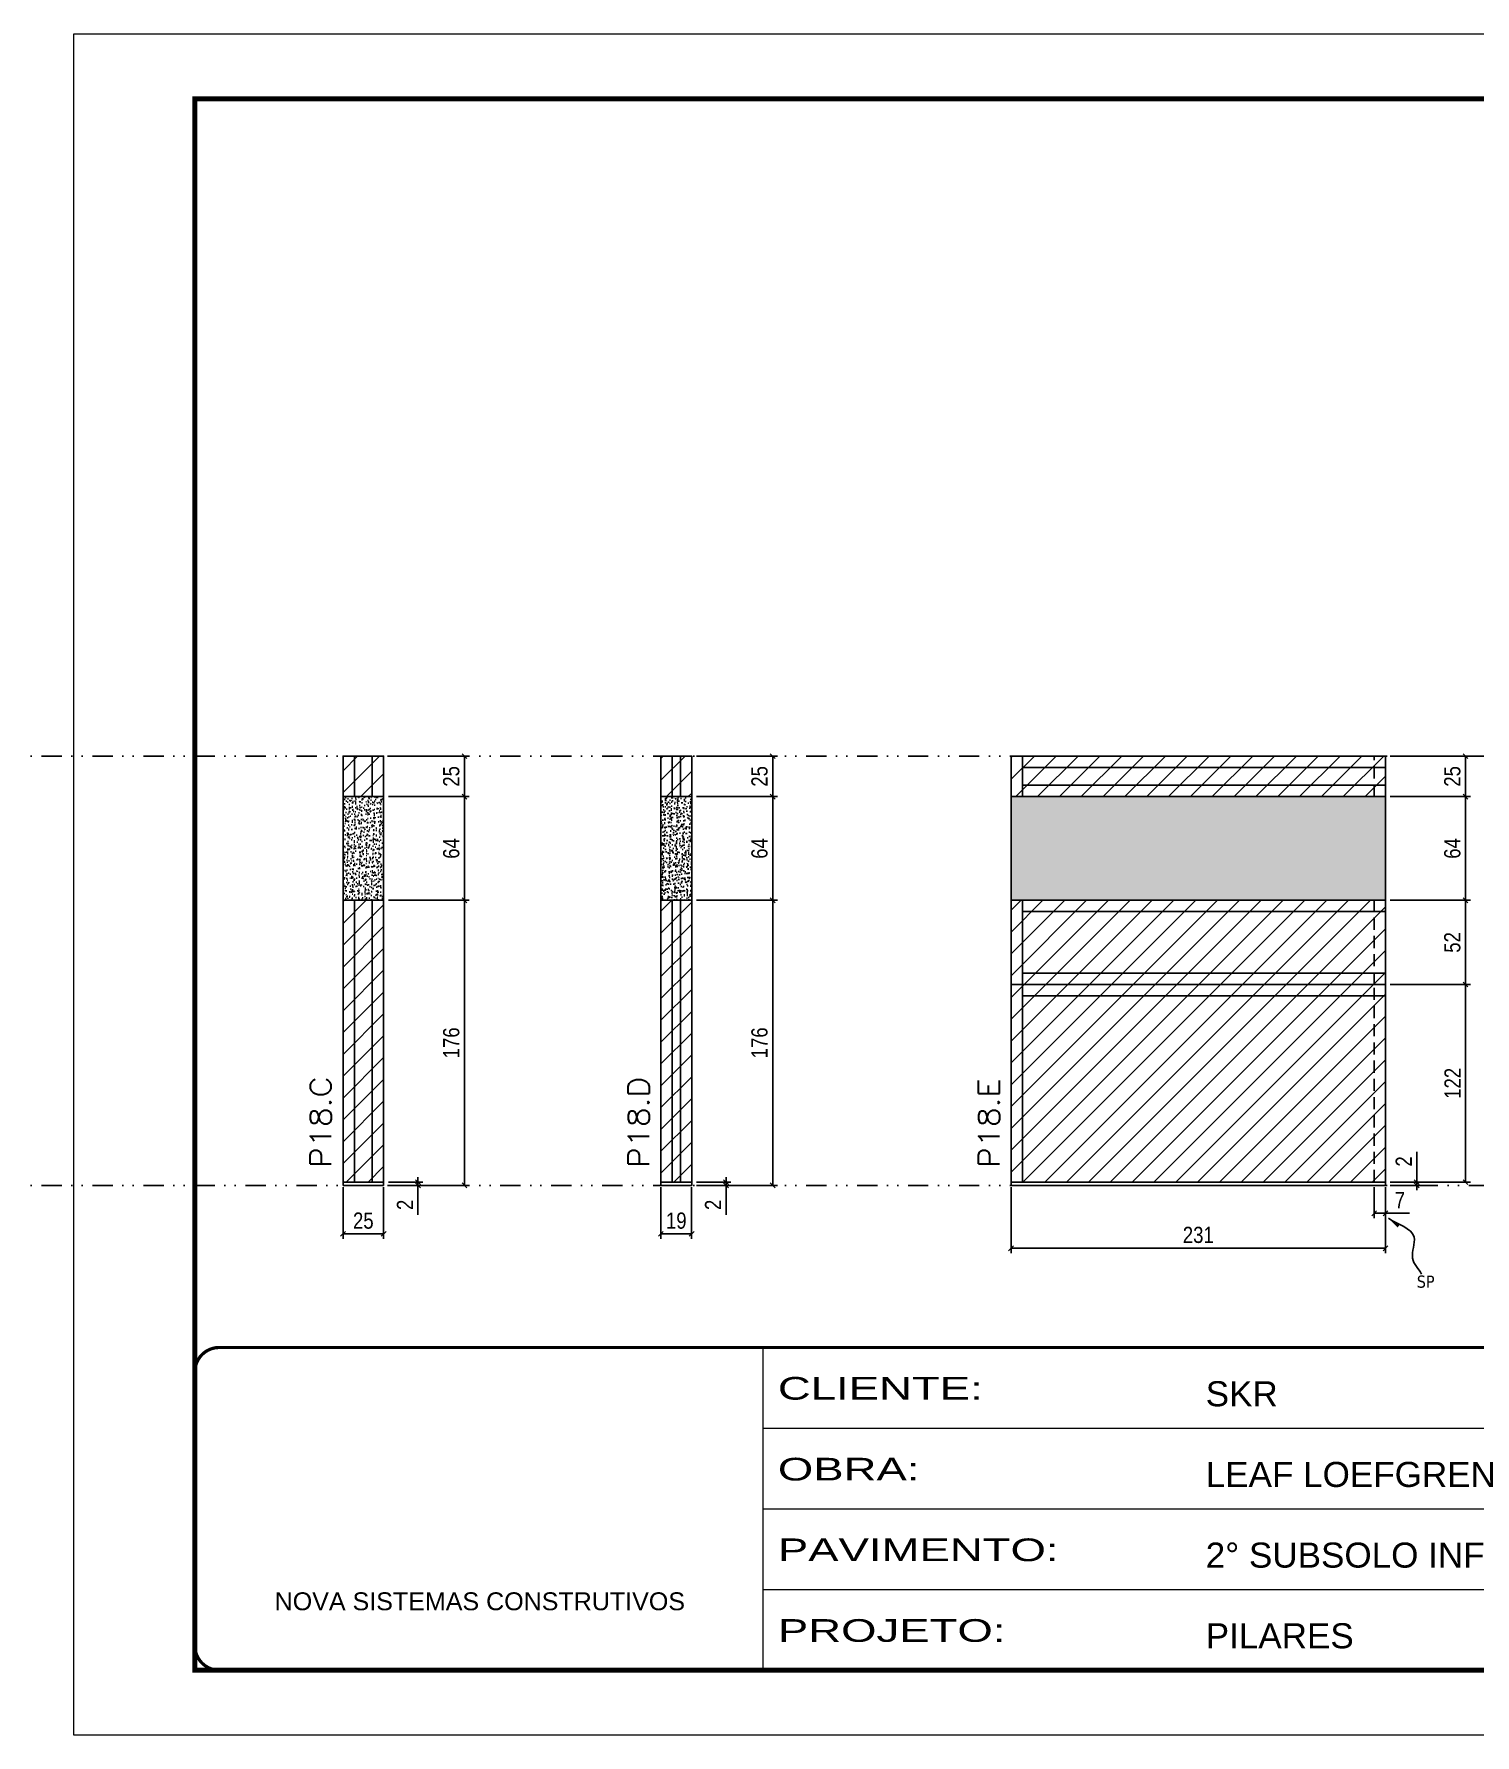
# Model space of a CAD drawing. Extents: x 13513 to 27878, y -21631 to 6985.
# Drawn here: x 14389 to 15278, y -4402 to -3352 of the extents above; entities that cross this region are included whole.
import ezdxf

# ---------------------------------------------------------------- set-up
doc = ezdxf.new("R2010")
doc.units = 0
for name, pattern in [('CONTINUO', [0]), ('DASHED', [0.75, 0.5, -0.25]), ('DIVIDE2', [0.625, 0.25, -0.125, 0, -0.125, 0, -0.125]), ('HIDDEN', [0.375, 0.25, -0.125])]:
    doc.linetypes.add(name, pattern=pattern)
for name, color, linetype in [('COTA', 241, 'Continuous'), ('Nível', 160, 'Continuous'), ('Painéis', 200, 'Continuous'), ('SARR_2.2x7', 40, 'Continuous'), ('Sarrafo de Pressão', 42, 'HIDDEN'), ('texto', 7, 'Continuous')]:
    doc.layers.add(name, color=color, linetype=linetype)
for name, color, linetype, lineweight in [('Folhas', 255, 'Continuous', 9), ('Hachura', 251, 'Continuous', 9), ('SARRAFO DE PRESSAO', 251, 'DASHED', 9), ('Texto Seção', 7, 'Continuous', 15)]:
    doc.layers.add(name, color=color, linetype=linetype, lineweight=lineweight)
doc.styles.add('ARIAL', font='arial.ttf')
doc.styles.add('COTA TECNICA', font='techl___.ttf', dxfattribs={"height": 10})
doc.styles.add('COTA TECNICA-50', font='techl___.ttf', dxfattribs={"height": 10})
doc.styles.add('REGUA-120', font='ROMANS.shx', dxfattribs={"height": 15})
doc.styles.get("Standard").update_dxf_attribs({"font": 'arial.ttf'})
doc.styles.add('Tecnologia', font='')
doc.styles.get('Tecnologia').set_extended_font_data('Forgotten Futurist')
doc.dimstyles.new('COTA PAINEL-50', dxfattribs={"dimtxt": 10, "dimasz": 3, "dimexe": 3, "dimexo": 3, "dimgap": 3, "dimtad": 1, "dimdec": 1, "dimzin": 12, "dimdsep": 46, "dimtxsty": 'COTA TECNICA-50', "dimblk1": 'OBLIQUE', "dimblk2": 'OBLIQUE', "dimsah": 1, "dimcen": 0.9, "dimclrd": 4, "dimclre": 4, "dimclrt": 240, "dimadec": 1, "dimazin": 3, "dimtfac": 1, "dimtdec": 1, "dimtmove": 0, "dimatfit": 3, "dimfxl": 1, "dimtolj": 1, "dimtzin": 12, "dimarcsym": 0})
doc.dimstyles.new('PAINEL', dxfattribs={"dimtxt": 10, "dimasz": 3, "dimexe": 3, "dimexo": 3, "dimgap": 3, "dimtad": 1, "dimdec": 1, "dimzin": 12, "dimdsep": 46, "dimtxsty": 'COTA TECNICA', "dimblk1": 'OBLIQUE', "dimblk2": 'OBLIQUE', "dimsah": 1, "dimcen": 0.9, "dimclrd": 4, "dimclre": 4, "dimclrt": 240, "dimadec": 1, "dimazin": 3, "dimtfac": 1, "dimtdec": 1, "dimtmove": 0, "dimatfit": 3, "dimfxl": 1, "dimtolj": 1, "dimtzin": 12, "dimarcsym": 0})
doc.dimstyles.get("Standard").update_dxf_attribs({"dimtxt": 0.18, "dimasz": 0.18, "dimexe": 0.18, "dimexo": 0.0625, "dimgap": 0.09, "dimtad": 0, "dimtih": 1, "dimtoh": 1, "dimdec": 4, "dimzin": 0, "dimdsep": 46, "dimtxsty": 'Standard', "dimcen": 0.09, "dimadec": 0, "dimazin": 0, "dimtfac": 1, "dimtdec": 4, "dimtofl": 0, "dimtmove": 0, "dimatfit": 3, "dimfxl": 1, "dimtolj": 1, "dimtzin": 0, "dimarcsym": 0})

# ---------------------------------------------------------------- blocks, each defined once
blk = doc.blocks.new('9999999999')
at = {"color": 30, "linetype": 'CONTINUO'}
for p, q in [((98564.6, 34230.2), (98564.6, 34429.4)), ((98564.6, 34379.6), (99584, 34379.6)), ((98564.6, 34329.8), (99488, 34329.8)), ((99584, 34329.8), (99488, 34329.8)), ((99488, 34329.8), (99488, 34230.2)), ((98564.6, 34280), (99488, 34280))]:
    blk.add_line(p, q, dxfattribs=at)
at = {"color": 30, "linetype": 'CONTINUO', "const_width": 2}
blk.add_lwpolyline([(99584, 34230.2), (99584, 34414.4, 0.414214), (99569, 34429.4), (98229, 34429.4, 0.414214), (98214, 34414.4), (98214, 34245.2, 0.414214), (98229, 34230.2), (99584, 34230.2)], format="xyb", dxfattribs=at)
at = {"layer": 'Folhas'}
blk.add_lwpolyline([(98139, 34190.2), (99624, 34190.2), (99624, 35240.2), (98139, 35240.2)], close=True, dxfattribs=at)
at = {"layer": 'Folhas', "color": 30, "const_width": 3}
blk.add_lwpolyline([(98214, 34230.2), (99584, 34230.2), (99584, 35200.2), (98214, 35200.2)], close=True, dxfattribs=at)
at = {"color": 7, "linetype": 'Continuous', "ltscale": 5, "style": 'ARIAL'}
for s, height, p in [('SKR', 15.48, (98837.7, 34393.1)), ('LEAF LOEFGREN', 15.483, (98837.7, 34343.3)), ('2° SUBSOLO INFERIOR', 15.483, (98837.7, 34293.5)), ('NOVA SISTEMAS CONSTRUTIVOS', 11.059, (98263.2, 34267.2)), ('PILARES', 15.48, (98837.7, 34243.7))]:
    blk.add_text(s, height=height, dxfattribs=at).set_placement(p)
at = {"layer": 'Folhas', "color": 7, "style": 'Tecnologia', "width": 1.5}
for s, p in [('CLIENTE:', (98573.7, 34397.2)), ('OBRA:', (98573.7, 34347.3)), ('PAVIMENTO:', (98573.7, 34297.5)), ('PROJETO:', (98573.7, 34247.7))]:
    blk.add_text(s, height=14, dxfattribs=at).set_placement(p)
blk = doc.blocks.new('_Oblique')
at = {"color": 0, "linetype": 'ByBlock', "lineweight": -2}
blk.add_line((-0.5, -0.5), (0.5, 0.5), dxfattribs=at)
blk = doc.blocks.new('*D1885')
at = {"layer": 'COTA', "color": 4, "lineweight": -2, "transparency": 16777216}
for p, q in [((14992.1, -4064.2), (14992.1, -4105)), ((15223.1, -4064.2), (15223.1, -4105)), ((14992.1, -4102), (15223.1, -4102))]:
    blk.add_line(p, q, dxfattribs=at)
at = {"layer": 'Defpoints', "color": 0, "transparency": 16777216}
for p in [(14992.1, -4061.2), (15223.1, -4061.2), (15223.1, -4102)]:
    blk.add_point(p, dxfattribs=at)
at = {"layer": 'COTA', "color": 4, "lineweight": -2, "transparency": 16777216, "xscale": 3, "yscale": 3, "zscale": 3, "rotation": 180}
blk.add_blockref('_Oblique', (14992.1, -4102), dxfattribs=at)
at = {"layer": 'COTA', "color": 4, "lineweight": -2, "transparency": 16777216, "xscale": 3, "yscale": 3, "zscale": 3}
blk.add_blockref('_Oblique', (15223.1, -4102), dxfattribs=at)
at = {"layer": 'COTA', "color": 240, "transparency": 16777216, "insert": (15107.6, -4093.8), "char_height": 10, "attachment_point": 5, "style": 'COTA TECNICA'}
blk.add_mtext('\\A1;231', dxfattribs=at)
blk = doc.blocks.new('*D1886')
at = {"layer": 'COTA', "color": 4, "lineweight": -2, "transparency": 16777216}
for p, q in [((15216.1, -4064.2), (15216.1, -4083.4)), ((15223.1, -4066.2), (15223.1, -4083.4)), ((15216.1, -4080.4), (15223.1, -4080.4)), ((15223.1, -4080.4), (15237.9, -4080.4))]:
    blk.add_line(p, q, dxfattribs=at)
at = {"layer": 'Defpoints', "color": 0, "transparency": 16777216}
for p in [(15216.1, -4061.2), (15223.1, -4063.2), (15223.1, -4080.4)]:
    blk.add_point(p, dxfattribs=at)
at = {"layer": 'COTA', "color": 4, "lineweight": -2, "transparency": 16777216, "xscale": 3, "yscale": 3, "zscale": 3, "rotation": 180}
blk.add_blockref('_Oblique', (15216.1, -4080.4), dxfattribs=at)
at = {"layer": 'COTA', "color": 4, "lineweight": -2, "transparency": 16777216, "xscale": 3, "yscale": 3, "zscale": 3}
blk.add_blockref('_Oblique', (15223.1, -4080.4), dxfattribs=at)
at = {"layer": 'COTA', "color": 240, "transparency": 16777216, "insert": (15232, -4072.3), "char_height": 10, "attachment_point": 5, "style": 'COTA TECNICA-50'}
blk.add_mtext('\\A1;7', dxfattribs=at)
blk = doc.blocks.new('*D1887')
at = {"layer": 'COTA', "color": 4, "lineweight": -2, "transparency": 16777216}
for p, q in [((15242.4, -4061.2), (15242.4, -4042.4)), ((15226.1, -4061.2), (15245.4, -4061.2)), ((15226.1, -4063.2), (15245.4, -4063.2)), ((15242.4, -4063.2), (15242.4, -4061.2)), ((15242.4, -4063.2), (15242.4, -4066.2))]:
    blk.add_line(p, q, dxfattribs=at)
at = {"layer": 'Defpoints', "color": 0, "transparency": 16777216}
for p in [(15223.1, -4061.2), (15223.1, -4063.2), (15242.4, -4063.2)]:
    blk.add_point(p, dxfattribs=at)
at = {"layer": 'COTA', "color": 4, "lineweight": -2, "transparency": 16777216, "xscale": 3, "yscale": 3, "zscale": 3}
for p, rotation in [((15242.4, -4061.2), 270), ((15242.4, -4063.2), 90)]:
    blk.add_blockref('_Oblique', p, dxfattribs=dict(at, rotation=rotation))
at = {"layer": 'COTA', "color": 240, "transparency": 16777216, "insert": (15234.4, -4048.4), "char_height": 10, "attachment_point": 5, "rotation": 90, "style": 'COTA TECNICA-50'}
blk.add_mtext('\\A1;2', dxfattribs=at)
blk = doc.blocks.new('*D1888')
at = {"layer": 'COTA', "color": 4, "lineweight": -2, "transparency": 16777216}
for p, q in [((15226.1, -3887.2), (15275.5, -3887.2)), ((15272.5, -3939.2), (15272.5, -3887.2)), ((15226.1, -3939.2), (15275.5, -3939.2))]:
    blk.add_line(p, q, dxfattribs=at)
at = {"layer": 'Defpoints', "color": 0, "transparency": 16777216}
for p in [(15223.1, -3887.2), (15272.5, -3887.2), (15223.1, -3939.2)]:
    blk.add_point(p, dxfattribs=at)
at = {"layer": 'COTA', "color": 4, "lineweight": -2, "transparency": 16777216, "xscale": 3, "yscale": 3, "zscale": 3}
for p, rotation in [((15272.5, -3887.2), 90), ((15272.5, -3939.2), 270)]:
    blk.add_blockref('_Oblique', p, dxfattribs=dict(at, rotation=rotation))
at = {"layer": 'COTA', "color": 240, "transparency": 16777216, "insert": (15264.4, -3913.2), "char_height": 10, "attachment_point": 5, "rotation": 90, "style": 'COTA TECNICA-50'}
blk.add_mtext('\\A1;52', dxfattribs=at)
blk = doc.blocks.new('*D1900')
at = {"layer": 'COTA', "color": 4, "lineweight": -2, "transparency": 16777216}
for p, q in [((15226.1, -3939.2), (15275.5, -3939.2)), ((15272.5, -4061.2), (15272.5, -3939.2)), ((15226.1, -4061.2), (15275.5, -4061.2))]:
    blk.add_line(p, q, dxfattribs=at)
at = {"layer": 'Defpoints', "color": 0, "transparency": 16777216}
for p in [(15223.1, -3939.2), (15272.5, -3939.2), (15223.1, -4061.2)]:
    blk.add_point(p, dxfattribs=at)
at = {"layer": 'COTA', "color": 4, "lineweight": -2, "transparency": 16777216, "xscale": 3, "yscale": 3, "zscale": 3}
for p, rotation in [((15272.5, -3939.2), 90), ((15272.5, -4061.2), 270)]:
    blk.add_blockref('_Oblique', p, dxfattribs=dict(at, rotation=rotation))
at = {"layer": 'COTA', "color": 240, "transparency": 16777216, "insert": (15264.5, -4000.2), "char_height": 10, "attachment_point": 5, "rotation": 90, "style": 'COTA TECNICA'}
blk.add_mtext('\\A1;122', dxfattribs=at)
blk = doc.blocks.new('*D1901')
at = {"layer": 'COTA', "color": 4, "lineweight": -2, "transparency": 16777216}
for p, q in [((15226.1, -3823.2), (15275.5, -3823.2)), ((15272.5, -3887.2), (15272.5, -3823.2)), ((15226.1, -3887.2), (15275.5, -3887.2))]:
    blk.add_line(p, q, dxfattribs=at)
at = {"layer": 'Defpoints', "color": 0, "transparency": 16777216}
for p in [(15223.1, -3823.2), (15272.5, -3823.2), (15223.1, -3887.2)]:
    blk.add_point(p, dxfattribs=at)
at = {"layer": 'COTA', "color": 4, "lineweight": -2, "transparency": 16777216, "xscale": 3, "yscale": 3, "zscale": 3}
for p, rotation in [((15272.5, -3823.2), 90), ((15272.5, -3887.2), 270)]:
    blk.add_blockref('_Oblique', p, dxfattribs=dict(at, rotation=rotation))
at = {"layer": 'COTA', "color": 240, "transparency": 16777216, "insert": (15264.4, -3855.2), "char_height": 10, "attachment_point": 5, "rotation": 90, "style": 'COTA TECNICA'}
blk.add_mtext('\\A1;64', dxfattribs=at)
blk = doc.blocks.new('*D1889')
at = {"layer": 'COTA', "color": 4, "lineweight": -2, "transparency": 16777216}
for p, q in [((14776, -4064.2), (14776, -4096.1)), ((14795, -4064.2), (14795, -4096.1)), ((14776, -4093.1), (14795, -4093.1))]:
    blk.add_line(p, q, dxfattribs=at)
at = {"layer": 'Defpoints', "color": 0, "transparency": 16777216}
for p in [(14776, -4061.2), (14795, -4061.2), (14795, -4093.1)]:
    blk.add_point(p, dxfattribs=at)
at = {"layer": 'COTA', "color": 4, "lineweight": -2, "transparency": 16777216, "xscale": 3, "yscale": 3, "zscale": 3, "rotation": 180}
blk.add_blockref('_Oblique', (14776, -4093.1), dxfattribs=at)
at = {"layer": 'COTA', "color": 4, "lineweight": -2, "transparency": 16777216, "xscale": 3, "yscale": 3, "zscale": 3}
blk.add_blockref('_Oblique', (14795, -4093.1), dxfattribs=at)
at = {"layer": 'COTA', "color": 240, "transparency": 16777216, "insert": (14785.5, -4085), "char_height": 10, "attachment_point": 5, "style": 'COTA TECNICA'}
blk.add_mtext('\\A1;19', dxfattribs=at)
blk = doc.blocks.new('*D1890')
at = {"layer": 'COTA', "color": 4, "lineweight": -2, "transparency": 16777216}
for p, q in [((14798, -4061.2), (14819.2, -4061.2)), ((14798, -4063.2), (14819.2, -4063.2)), ((14816.2, -4061.2), (14816.2, -4058.2)), ((14816.2, -4061.2), (14816.2, -4063.2)), ((14816.2, -4063.2), (14816.2, -4081.3))]:
    blk.add_line(p, q, dxfattribs=at)
at = {"layer": 'Defpoints', "color": 0, "transparency": 16777216}
for p in [(14795, -4061.2), (14795, -4063.2), (14816.2, -4061.2)]:
    blk.add_point(p, dxfattribs=at)
at = {"layer": 'COTA', "color": 4, "lineweight": -2, "transparency": 16777216, "xscale": 3, "yscale": 3, "zscale": 3}
for p, rotation in [((14816.2, -4061.2), 270), ((14816.2, -4063.2), 90)]:
    blk.add_blockref('_Oblique', p, dxfattribs=dict(at, rotation=rotation))
at = {"layer": 'COTA', "color": 240, "transparency": 16777216, "insert": (14808.2, -4075.2), "char_height": 10, "attachment_point": 5, "rotation": 90, "style": 'COTA TECNICA-50'}
blk.add_mtext('\\A1;2', dxfattribs=at)
blk = doc.blocks.new('*D1902')
at = {"layer": 'COTA', "color": 4, "linetype": 'ByBlock', "lineweight": -2, "transparency": 16777216}
for p, q in [((14798, -3823.2), (14848, -3823.2)), ((14845, -3823.2), (14845, -3887.2)), ((14798, -3887.2), (14848, -3887.2))]:
    blk.add_line(p, q, dxfattribs=at)
at = {"layer": 'Defpoints', "color": 0, "linetype": 'ByBlock', "transparency": 16777216}
for p in [(14795, -3823.2), (14795, -3887.2), (14845, -3887.2)]:
    blk.add_point(p, dxfattribs=at)
at = {"layer": 'COTA', "color": 4, "linetype": 'ByBlock', "lineweight": -2, "transparency": 16777216, "xscale": 3, "yscale": 3, "zscale": 3}
for p, rotation in [((14845, -3823.2), 90), ((14845, -3887.2), 270)]:
    blk.add_blockref('_Oblique', p, dxfattribs=dict(at, rotation=rotation))
at = {"layer": 'COTA', "color": 240, "linetype": 'ByBlock', "transparency": 16777216, "insert": (14836.9, -3855.2), "char_height": 10, "attachment_point": 5, "rotation": 90, "style": 'COTA TECNICA'}
blk.add_mtext('\\A1;64', dxfattribs=at)
blk = doc.blocks.new('*D1891')
at = {"layer": 'COTA', "color": 4, "lineweight": -2, "transparency": 16777216}
for p, q in [((14798, -3887.2), (14848, -3887.2)), ((14845, -4063.2), (14845, -3887.2)), ((14798, -4063.2), (14848, -4063.2))]:
    blk.add_line(p, q, dxfattribs=at)
at = {"layer": 'Defpoints', "color": 0, "transparency": 16777216}
for p in [(14795, -3887.2), (14845, -3887.2), (14795, -4063.2)]:
    blk.add_point(p, dxfattribs=at)
at = {"layer": 'COTA', "color": 4, "lineweight": -2, "transparency": 16777216, "xscale": 3, "yscale": 3, "zscale": 3}
for p, rotation in [((14845, -3887.2), 90), ((14845, -4063.2), 270)]:
    blk.add_blockref('_Oblique', p, dxfattribs=dict(at, rotation=rotation))
at = {"layer": 'COTA', "color": 240, "transparency": 16777216, "insert": (14836.9, -3975.2), "char_height": 10, "attachment_point": 5, "rotation": 90, "style": 'COTA TECNICA-50'}
blk.add_mtext('\\A1;176', dxfattribs=at)
blk = doc.blocks.new('*D1892')
at = {"layer": 'COTA', "color": 4, "lineweight": -2, "transparency": 16777216}
for p, q in [((14579.9, -4064.2), (14579.9, -4096.1)), ((14604.9, -4064.2), (14604.9, -4096.1)), ((14579.9, -4093.1), (14604.9, -4093.1))]:
    blk.add_line(p, q, dxfattribs=at)
at = {"layer": 'Defpoints', "color": 0, "transparency": 16777216}
for p in [(14579.9, -4061.2), (14604.9, -4061.2), (14604.9, -4093.1)]:
    blk.add_point(p, dxfattribs=at)
at = {"layer": 'COTA', "color": 4, "lineweight": -2, "transparency": 16777216, "xscale": 3, "yscale": 3, "zscale": 3, "rotation": 180}
blk.add_blockref('_Oblique', (14579.9, -4093.1), dxfattribs=at)
at = {"layer": 'COTA', "color": 4, "lineweight": -2, "transparency": 16777216, "xscale": 3, "yscale": 3, "zscale": 3}
blk.add_blockref('_Oblique', (14604.9, -4093.1), dxfattribs=at)
at = {"layer": 'COTA', "color": 240, "transparency": 16777216, "insert": (14592.4, -4085), "char_height": 10, "attachment_point": 5, "style": 'COTA TECNICA'}
blk.add_mtext('\\A1;25', dxfattribs=at)
blk = doc.blocks.new('*D1893')
at = {"layer": 'COTA', "color": 4, "lineweight": -2, "transparency": 16777216}
for p, q in [((14607.9, -4061.2), (14629.1, -4061.2)), ((14607.9, -4063.2), (14629.1, -4063.2)), ((14626.1, -4061.2), (14626.1, -4058.2)), ((14626.1, -4061.2), (14626.1, -4063.2)), ((14626.1, -4063.2), (14626.1, -4081.3))]:
    blk.add_line(p, q, dxfattribs=at)
at = {"layer": 'Defpoints', "color": 0, "transparency": 16777216}
for p in [(14604.9, -4061.2), (14604.9, -4063.2), (14626.1, -4061.2)]:
    blk.add_point(p, dxfattribs=at)
at = {"layer": 'COTA', "color": 4, "lineweight": -2, "transparency": 16777216, "xscale": 3, "yscale": 3, "zscale": 3}
for p, rotation in [((14626.1, -4061.2), 270), ((14626.1, -4063.2), 90)]:
    blk.add_blockref('_Oblique', p, dxfattribs=dict(at, rotation=rotation))
at = {"layer": 'COTA', "color": 240, "transparency": 16777216, "insert": (14618.1, -4075.2), "char_height": 10, "attachment_point": 5, "rotation": 90, "style": 'COTA TECNICA-50'}
blk.add_mtext('\\A1;2', dxfattribs=at)
blk = doc.blocks.new('*D1894')
at = {"layer": 'COTA', "color": 4, "lineweight": -2, "transparency": 16777216}
for p, q in [((14607.9, -3887.2), (14657.8, -3887.2)), ((14654.8, -4063.2), (14654.8, -3887.2)), ((14607.9, -4063.2), (14657.8, -4063.2))]:
    blk.add_line(p, q, dxfattribs=at)
at = {"layer": 'Defpoints', "color": 0, "transparency": 16777216}
for p in [(14604.9, -3887.2), (14654.8, -3887.2), (14604.9, -4063.2)]:
    blk.add_point(p, dxfattribs=at)
at = {"layer": 'COTA', "color": 4, "lineweight": -2, "transparency": 16777216, "xscale": 3, "yscale": 3, "zscale": 3}
for p, rotation in [((14654.8, -3887.2), 90), ((14654.8, -4063.2), 270)]:
    blk.add_blockref('_Oblique', p, dxfattribs=dict(at, rotation=rotation))
at = {"layer": 'COTA', "color": 240, "transparency": 16777216, "insert": (14646.7, -3975.2), "char_height": 10, "attachment_point": 5, "rotation": 90, "style": 'COTA TECNICA-50'}
blk.add_mtext('\\A1;176', dxfattribs=at)
blk = doc.blocks.new('*D1903')
at = {"layer": 'COTA', "color": 4, "lineweight": -2, "transparency": 16777216}
for p, q in [((14798, -3798.2), (14848, -3798.2)), ((14845, -3823.2), (14845, -3798.2)), ((14798, -3823.2), (14848, -3823.2))]:
    blk.add_line(p, q, dxfattribs=at)
at = {"layer": 'Defpoints', "color": 0, "transparency": 16777216}
for p in [(14795, -3798.2), (14845, -3798.2), (14795, -3823.2)]:
    blk.add_point(p, dxfattribs=at)
at = {"layer": 'COTA', "color": 4, "lineweight": -2, "transparency": 16777216, "xscale": 3, "yscale": 3, "zscale": 3}
for p, rotation in [((14845, -3798.2), 90), ((14845, -3823.2), 270)]:
    blk.add_blockref('_Oblique', p, dxfattribs=dict(at, rotation=rotation))
at = {"layer": 'COTA', "color": 240, "transparency": 16777216, "insert": (14836.9, -3810.7), "char_height": 10, "attachment_point": 5, "rotation": 90, "style": 'COTA TECNICA'}
blk.add_mtext('\\A1;25', dxfattribs=at)
blk = doc.blocks.new('*D1904')
at = {"layer": 'COTA', "color": 4, "lineweight": -2, "transparency": 16777216}
for p, q in [((14607.9, -3823.2), (14657.8, -3823.2)), ((14654.8, -3887.2), (14654.8, -3823.2)), ((14607.9, -3887.2), (14657.8, -3887.2))]:
    blk.add_line(p, q, dxfattribs=at)
at = {"layer": 'Defpoints', "color": 0, "transparency": 16777216}
for p in [(14604.9, -3823.2), (14654.8, -3823.2), (14604.9, -3887.2)]:
    blk.add_point(p, dxfattribs=at)
at = {"layer": 'COTA', "color": 4, "lineweight": -2, "transparency": 16777216, "xscale": 3, "yscale": 3, "zscale": 3}
for p, rotation in [((14654.8, -3823.2), 90), ((14654.8, -3887.2), 270)]:
    blk.add_blockref('_Oblique', p, dxfattribs=dict(at, rotation=rotation))
at = {"layer": 'COTA', "color": 240, "transparency": 16777216, "insert": (14646.7, -3855.2), "char_height": 10, "attachment_point": 5, "rotation": 90, "style": 'COTA TECNICA'}
blk.add_mtext('\\A1;64', dxfattribs=at)
blk = doc.blocks.new('*D1905')
at = {"layer": 'COTA', "color": 4, "lineweight": -2, "transparency": 16777216}
for p, q in [((14607.9, -3798.2), (14657.8, -3798.2)), ((14654.8, -3823.2), (14654.8, -3798.2)), ((14607.9, -3823.2), (14657.8, -3823.2))]:
    blk.add_line(p, q, dxfattribs=at)
at = {"layer": 'Defpoints', "color": 0, "transparency": 16777216}
for p in [(14604.9, -3798.2), (14654.8, -3798.2), (14604.9, -3823.2)]:
    blk.add_point(p, dxfattribs=at)
at = {"layer": 'COTA', "color": 4, "lineweight": -2, "transparency": 16777216, "xscale": 3, "yscale": 3, "zscale": 3}
for p, rotation in [((14654.8, -3798.2), 90), ((14654.8, -3823.2), 270)]:
    blk.add_blockref('_Oblique', p, dxfattribs=dict(at, rotation=rotation))
at = {"layer": 'COTA', "color": 240, "transparency": 16777216, "insert": (14646.7, -3810.7), "char_height": 10, "attachment_point": 5, "rotation": 90, "style": 'COTA TECNICA'}
blk.add_mtext('\\A1;25', dxfattribs=at)
blk = doc.blocks.new('*D1906')
at = {"layer": 'COTA', "color": 4, "lineweight": -2, "transparency": 16777216}
for p, q in [((15226.1, -3798.2), (15275.5, -3798.2)), ((15272.5, -3798.2), (15272.5, -3823.2)), ((15226.1, -3823.2), (15275.5, -3823.2))]:
    blk.add_line(p, q, dxfattribs=at)
at = {"layer": 'Defpoints', "color": 0, "transparency": 16777216}
for p in [(15223.1, -3798.2), (15223.1, -3823.2), (15272.5, -3823.2)]:
    blk.add_point(p, dxfattribs=at)
at = {"layer": 'COTA', "color": 4, "lineweight": -2, "transparency": 16777216, "xscale": 3, "yscale": 3, "zscale": 3}
for p, rotation in [((15272.5, -3798.2), 90), ((15272.5, -3823.2), 270)]:
    blk.add_blockref('_Oblique', p, dxfattribs=dict(at, rotation=rotation))
at = {"layer": 'COTA', "color": 240, "transparency": 16777216, "insert": (15264.4, -3810.7), "char_height": 10, "attachment_point": 5, "rotation": 90, "style": 'COTA TECNICA'}
blk.add_mtext('\\A1;25', dxfattribs=at)

msp = doc.modelspace()

# ---------------------------------------------------------------- hatches: boundary and pattern name
at = {"layer": 'COTA'}
h = msp.add_hatch(dxfattribs=at)
h.set_pattern_fill('AR-CONC', color=256, scale=0.03)
h.set_pattern_definition([(50, (0, -1), (5.4655401, -0.4781726), [0.5715, -6.2865]), (355, (0, -1), (-1.0573026, 5.7317054), [0.4572, -5.0292175]), (100.451445, (0.4555, -1.04), (4.4082374, 5.2535326), [0.4857003, -5.3427073]), (46.1842, (0, 0.524), (8.1323712, -1.2612698), [0.85725, -9.42975]), (96.63556, (0.678, 0.419), (7.122124, 7.4227837), [0.7285507, -8.0140682]), (351.18415, (0, 0.524), (7.122124, 7.4227837), [0.685799, -7.543792]), (21, (0.762, 0.143), (4.5484317, -3.067956), [0.5715, -6.2865]), (326, (0.762, 0.143), (1.8540609, 5.525639), [0.4572, -5.0292]), (71.451445, (1.141, -0.1127), (6.4024926, 2.457683), [0.4857003, -5.3426981]), (37.5, (0, -1), (0.0926581, 2.53665117), [0, -4.96824, 0, -5.1054, 0, -5.04825]), (7.5, (0, -1), (2.00458988, 3.00541724), [0, -2.91084, 0, -4.85394, 0, -1.92405]), (327.5, (-1.6993, -1), (4.06771786, -0.17186232), [0, -1.905, 0, -5.9436, 0, -7.8867]), (317.5, (-2.4613, -1), (4.4438754, 0.7627947), [0, -2.4765, 0, -3.94716, 0, -5.6007])])
h.paths.add_polyline_path([(14604.86, -3823.17), (14579.86, -3823.17), (14579.86, -3887.17), (14604.86, -3887.17)])
h = msp.add_hatch(dxfattribs=at)
h.set_pattern_fill('AR-CONC', color=256, scale=0.03)
h.set_pattern_definition([(50, (-906.8313, -8136.0258), (5.4655401, -0.4781726), [0.5715, -6.2865]), (355, (-906.8313, -8136.026), (-1.0573026, 5.7317054), [0.4572, -5.0292175]), (100.451445, (-906.376, -8136.0656), (4.4082374, 5.2535326), [0.4857003, -5.3427073]), (46.1842, (-906.831, -8134.502), (8.1323712, -1.2612698), [0.85725, -9.42975]), (96.63556, (-906.154, -8134.607), (7.122124, 7.4227837), [0.7285507, -8.0140682]), (351.18415, (-906.831, -8134.502), (7.122124, 7.4227837), [0.685799, -7.543792]), (21, (-906.0693, -8134.8828), (4.5484317, -3.067956), [0.5715, -6.2865]), (326, (-906.0693, -8134.883), (1.8540609, 5.525639), [0.4572, -5.0292]), (71.451445, (-905.6903, -8135.1384), (6.4024926, 2.457683), [0.4857003, -5.3426981]), (37.5, (-906.8313, -8136.0258), (0.0926581, 2.53665117), [0, -4.96824, 0, -5.1054, 0, -5.04825]), (7.5, (-906.8313, -8136.0258), (2.00458988, 3.00541724), [0, -2.91084, 0, -4.85394, 0, -1.92405]), (327.5, (-908.5306, -8136.0258), (4.06771786, -0.17186232), [0, -1.905, 0, -5.9436, 0, -7.8867]), (317.5, (-909.2926, -8136.0258), (4.44387544, 0.7627947), [0, -2.4765, 0, -3.94716, 0, -5.6007])])
h.paths.add_polyline_path([(14795.03, -3823.17), (14776.03, -3823.17), (14776.03, -3887.19), (14795.03, -3887.19)])
h = msp.add_hatch(dxfattribs=at)
h.set_pattern_fill('AR-CONC', color=256, scale=0.03)
h.set_pattern_definition([(50, (-3683.6625, -2393.15), (5.4655401, -0.4781726), [0.5715, -6.2865]), (355, (-3683.6625, -2393.15), (-1.0573026, 5.7317054), [0.4572, -5.0292175]), (100.451445, (-3683.207, -2393.19), (4.4082374, 5.2535326), [0.4857003, -5.3427073]), (46.1842, (-3683.6625, -2391.626), (8.1323712, -1.2612698), [0.85725, -9.42975]), (96.63556, (-3682.985, -2391.731), (7.122124, 7.4227837), [0.7285507, -8.0140682]), (351.18415, (-3683.6625, -2391.626), (7.122124, 7.4227837), [0.685799, -7.543792]), (21, (-3682.9005, -2392.007), (4.5484317, -3.0679559), [0.5715, -6.2865]), (326, (-3682.9005, -2392.007), (1.8540609, 5.525639), [0.4572, -5.0292]), (71.451445, (-3682.5215, -2392.263), (6.4024926, 2.457683), [0.4857003, -5.3426981]), (37.5, (-3683.6625, -2393.1502), (0.0926581, 2.53665117), [0, -4.96824, 0, -5.1054, 0, -5.04825]), (7.5, (-3683.6625, -2393.1502), (2.00458988, 3.00541724), [0, -2.91084, 0, -4.85394, 0, -1.92405]), (327.5, (-3685.3618, -2393.1502), (4.06771786, -0.17186232), [0, -1.905, 0, -5.9436, 0, -7.8867]), (317.5, (-3686.1238, -2393.1502), (4.44387544, 0.7627947), [0, -2.4765, 0, -3.94716, 0, -5.6007])])
h.paths.add_polyline_path([(14992.15, -3823.17), (14992.15, -3887.17), (15223.15, -3887.17), (15223.15, -3823.17)])
at = {"layer": 'Hachura', "linetype": 'ByBlock'}
h = msp.add_hatch(dxfattribs=at)
h.set_pattern_fill('ANSI31', color=256, scale=3)
h.paths.add_polyline_path([(14579.86, -3823.17), (14604.86, -3823.17), (14604.86, -3798.17), (14579.86, -3798.17)])
h.paths.add_polyline_path([(14604.86, -3887.17), (14579.86, -3887.17), (14579.86, -4061.17), (14604.86, -4061.17)])
h.paths.add_polyline_path([(14795.03, -3887.19), (14776.03, -3887.19), (14776.03, -4061.17), (14795.03, -4061.17)])
h.paths.add_polyline_path([(14795.03, -3798.17), (14776.03, -3798.17), (14776.03, -3823.17), (14795.03, -3823.17)])
h.paths.add_polyline_path([(14992.15, -3798.17), (14992.15, -3823.17), (15223.15, -3823.17), (15223.15, -3798.17)])
h.paths.add_polyline_path([(15223.15, -3939.17), (15223.15, -3887.17), (14992.15, -3887.17), (14992.15, -3939.17)])
h.paths.add_polyline_path([(14992.15, -3939.17), (14992.15, -4061.17), (15223.15, -4061.17), (15223.15, -3939.17)])
h.paths.add_polyline_path([(15440.88, -3939.17), (15440.88, -4061.17), (15562.88, -4061.17), (15562.88, -3939.17)])
h.paths.add_polyline_path([(15562.88, -3939.17), (15562.88, -4061.17), (15707.88, -4061.17), (15707.88, -3939.17)])
h.paths.add_polyline_path([(15707.88, -3939.17), (15707.88, -3886.17), (15562.88, -3886.17), (15562.88, -3939.17)])
h.paths.add_polyline_path([(15440.88, -3886.17), (15440.88, -3939.17), (15562.88, -3939.17), (15562.88, -3886.17)])
h.paths.add_polyline_path([(15667.88, -3822.17), (15667.88, -3798.17), (15440.88, -3798.17), (15440.88, -3822.17)])

# ---------------------------------------------------------------- linework, layer by layer
at = {"layer": 'COTA'}
for points in [[(14579.86, -3887.17), (14604.86, -3887.17), (14604.86, -3823.17), (14579.86, -3823.17)], [(14992.15, -3887.17), (15223.15, -3887.17), (15223.15, -3823.17), (14992.15, -3823.17)]]:
    msp.add_lwpolyline(points, close=True, dxfattribs=at)
at = {"layer": 'COTA', "linetype": 'ByBlock'}
msp.add_lwpolyline([(14776.03, -3887.19), (14795.03, -3887.19), (14795.03, -3823.17), (14776.03, -3823.17)], close=True, dxfattribs=at)
at = {"layer": 'Nível', "color": 4, "linetype": 'DIVIDE2', "ltscale": 50}
for p, q in [((13513.27, -3798.17), (15898.47, -3798.17)), ((13513.27, -4063.17), (21517.65, -4063.17))]:
    msp.add_line(p, q, dxfattribs=at)
at = {"layer": 'Painéis'}
for p, q in [((14579.86, -3887.17), (14579.86, -4061.17)), ((14579.86, -3887.17), (14604.86, -3887.17)), ((14604.86, -3887.17), (14604.86, -4061.17)), ((14776.03, -3887.19), (14776.03, -4061.17)), ((14776.03, -3887.19), (14795.03, -3887.19)), ((14795.03, -3887.19), (14776.03, -3887.19)), ((14795.03, -3887.19), (14795.03, -4061.17)), ((14992.15, -4061.17), (14992.15, -3887.17)), ((14992.15, -3887.17), (15223.15, -3887.17)), ((15223.15, -3887.17), (15223.15, -4061.17)), ((15223.15, -3939.17), (14992.15, -3939.17)), ((14579.86, -4061.17), (14604.86, -4061.17)), ((14579.86, -4061.17), (14604.86, -4061.17)), ((14579.86, -4063.17), (14579.86, -4061.17)), ((14604.86, -4063.17), (14579.86, -4063.17)), ((14604.86, -4061.17), (14604.86, -4063.17)), ((14776.03, -4061.17), (14795.03, -4061.17)), ((14776.03, -4061.17), (14795.03, -4061.17)), ((14776.03, -4063.17), (14776.03, -4061.17)), ((14795.03, -4063.17), (14776.03, -4063.17)), ((14795.03, -4061.17), (14795.03, -4063.17))]:
    msp.add_line(p, q, dxfattribs=at)
for points in [[(14579.86, -3823.17), (14604.86, -3823.17), (14604.86, -3798.17), (14579.86, -3798.17)], [(14776.03, -3823.17), (14795.03, -3823.17), (14795.03, -3798.17), (14776.03, -3798.17)], [(14992.15, -3823.17), (15223.15, -3823.17), (15223.15, -3798.17), (14992.15, -3798.17)], [(14992.15, -4061.17), (15223.15, -4061.17), (15223.15, -4063.17), (14992.15, -4063.17)]]:
    msp.add_lwpolyline(points, close=True, dxfattribs=at)
at = {"layer": 'SARR_2.2x7'}
for p, q in [((14586.86, -3798.17), (14586.86, -3823.17)), ((14597.86, -3798.17), (14597.86, -3823.17)), ((14783.03, -3823.17), (14783.03, -3798.17)), ((14788.03, -3823.17), (14788.03, -3798.17)), ((14999.15, -3823.17), (14999.15, -3798.17)), ((15223.15, -3805.17), (14999.15, -3805.17)), ((15223.15, -3816.17), (14999.15, -3816.17)), ((14586.86, -3887.17), (14586.86, -4061.17)), ((14597.86, -3887.17), (14597.86, -4061.17)), ((14783.03, -3887.19), (14783.03, -4061.17)), ((14788.03, -3887.19), (14788.03, -4061.17)), ((14999.15, -3939.17), (14999.15, -3887.17)), ((15223.15, -3894.17), (14999.15, -3894.17)), ((15223.15, -3932.17), (14999.15, -3932.17)), ((14999.15, -4061.17), (14999.15, -3939.17)), ((15223.15, -3946.17), (14999.15, -3946.17))]:
    msp.add_line(p, q, dxfattribs=at)
at = {"layer": 'Sarrafo de Pressão', "ltscale": 30}
for p, q in [((15216.15, -3823.17), (15216.15, -3798.17)), ((15216.15, -3939.17), (15216.15, -3887.17)), ((15216.15, -4061.17), (15216.15, -3939.17))]:
    msp.add_line(p, q, dxfattribs=at)

# ---------------------------------------------------------------- block references
at = {"layer": 'SARRAFO DE PRESSAO', "color": 6, "linetype": 'ByBlock'}
msp.add_blockref('9999999999', (-83725.51, -38592.65), dxfattribs=at)

# ---------------------------------------------------------------- texts
at = {"layer": 'texto', "color": 0, "insert": (15247.92, -4122.66), "char_height": 7.5, "attachment_point": 5}
msp.add_mtext('{\\fTahoma|b0|i0|c0|p34;\\C4;SP}', dxfattribs=at)
at = {"layer": 'Texto Seção', "style": 'REGUA-120', "width": 1.1}
for s, p in [('P18.C', (14572.61, -4052.4)), ('P18.D', (14768.78, -4052.4)), ('P18.E', (14984.9, -4052.4))]:
    msp.add_text(s, height=13, rotation=90, dxfattribs=at).set_placement(p)

# ---------------------------------------------------------------- dimensions: what is measured, and where the dimension line sits
at = {"layer": 'COTA'}
for base, p1, p2, dimstyle, picture, middle in [((14654.85, -3798.17), (14604.86, -3823.17), (14604.86, -3798.17), 'PAINEL', '*D1905', (14646.74, -3810.67)), ((14845.02, -3798.17), (14795.03, -3823.17), (14795.03, -3798.17), 'PAINEL', '*D1903', (14836.91, -3810.67)), ((15272.51, -3823.17), (15223.15, -3798.17), (15223.15, -3823.17), 'PAINEL', '*D1906', (15264.41, -3810.67)), ((14654.85, -3823.17), (14604.86, -3887.17), (14604.86, -3823.17), 'PAINEL', '*D1904', (14646.74, -3855.17)), ((14654.85, -3887.17), (14604.86, -4063.17), (14604.86, -3887.17), 'COTA PAINEL-50', '*D1894', (14646.74, -3975.17)), ((14845.02, -3887.19), (14795.03, -4063.17), (14795.03, -3887.19), 'COTA PAINEL-50', '*D1891', (14836.92, -3975.18)), ((15272.51, -3887.17), (15223.15, -3939.17), (15223.15, -3887.17), 'COTA PAINEL-50', '*D1888', (15264.41, -3913.17)), ((15272.51, -3939.17), (15223.15, -4061.17), (15223.15, -3939.17), 'PAINEL', '*D1900', (15264.46, -4000.17))]:
    dim = msp.add_linear_dim(base=base, p1=p1, p2=p2, angle=90, dimstyle=dimstyle, dxfattribs=at)
    dim.commit()
    dim.dimension.update_dxf_attribs({"geometry": picture, "text_midpoint": middle})
at = {"layer": 'COTA', "linetype": 'ByBlock'}
dim = msp.add_linear_dim(base=(14845.02, -3887.19), p1=(14795.03, -3823.17), p2=(14795.03, -3887.19), angle=90, dimstyle='PAINEL', dxfattribs=at)
dim.commit()
dim.dimension.update_dxf_attribs({"geometry": '*D1902', "text_midpoint": (14836.92, -3855.18)})
at = {"layer": 'COTA'}
dim = msp.add_linear_dim(base=(15272.51, -3823.17), p1=(15223.15, -3887.17), p2=(15223.15, -3823.17), angle=90, dimstyle='PAINEL', override={"dimtmove": 1}, dxfattribs=at)
dim.commit()
dim.dimension.update_dxf_attribs({"geometry": '*D1901', "text_midpoint": (15264.41, -3855.17)})
for base, p1, p2, picture, middle in [((15242.41, -4063.17), (15223.15, -4061.17), (15223.15, -4063.17), '*D1887', (15242.41, -4048.42)), ((14626.05, -4061.17), (14604.86, -4063.17), (14604.86, -4061.17), '*D1893', (14626.05, -4075.22)), ((14816.23, -4061.17), (14795.03, -4063.17), (14795.03, -4061.17), '*D1890', (14816.23, -4075.22))]:
    dim = msp.add_linear_dim(base=base, p1=p1, p2=p2, angle=90, dimstyle='COTA PAINEL-50', dxfattribs=at)
    dim.commit()
    dim.dimension.update_dxf_attribs({"geometry": picture, "text_midpoint": middle, "dimtype": 160})
for base, p1, p2, picture, middle in [((14604.86, -4093.06), (14579.86, -4061.17), (14604.86, -4061.17), '*D1892', (14592.36, -4084.95)), ((14795.03, -4093.06), (14776.03, -4061.17), (14795.03, -4061.17), '*D1889', (14785.53, -4084.97)), ((15223.15, -4101.99), (14992.15, -4061.17), (15223.15, -4061.17), '*D1885', (15107.65, -4093.77))]:
    dim = msp.add_linear_dim(base=base, p1=p1, p2=p2, dimstyle='PAINEL', override={"dimarcsym": 2}, dxfattribs=at)
    dim.commit()
    dim.dimension.update_dxf_attribs({"geometry": picture, "text_midpoint": middle})
dim = msp.add_linear_dim(base=(15223.15, -4080.41), p1=(15216.15, -4061.17), p2=(15223.15, -4063.17), dimstyle='COTA PAINEL-50', dxfattribs=at)
dim.commit()
dim.dimension.update_dxf_attribs({"geometry": '*D1886', "text_midpoint": (15232.01, -4072.33)})

# ---------------------------------------------------------------- leaders
at = {"layer": 'COTA', "path_type": 1}
msp.add_leader([(15224.98, -4083.35), (15240.76, -4095.18), (15239.84, -4108.19), (15245.39, -4117.97)], dimstyle='Standard', override={"dimasz": 8}, dxfattribs=at)

doc.saveas('drawing.dxf')
